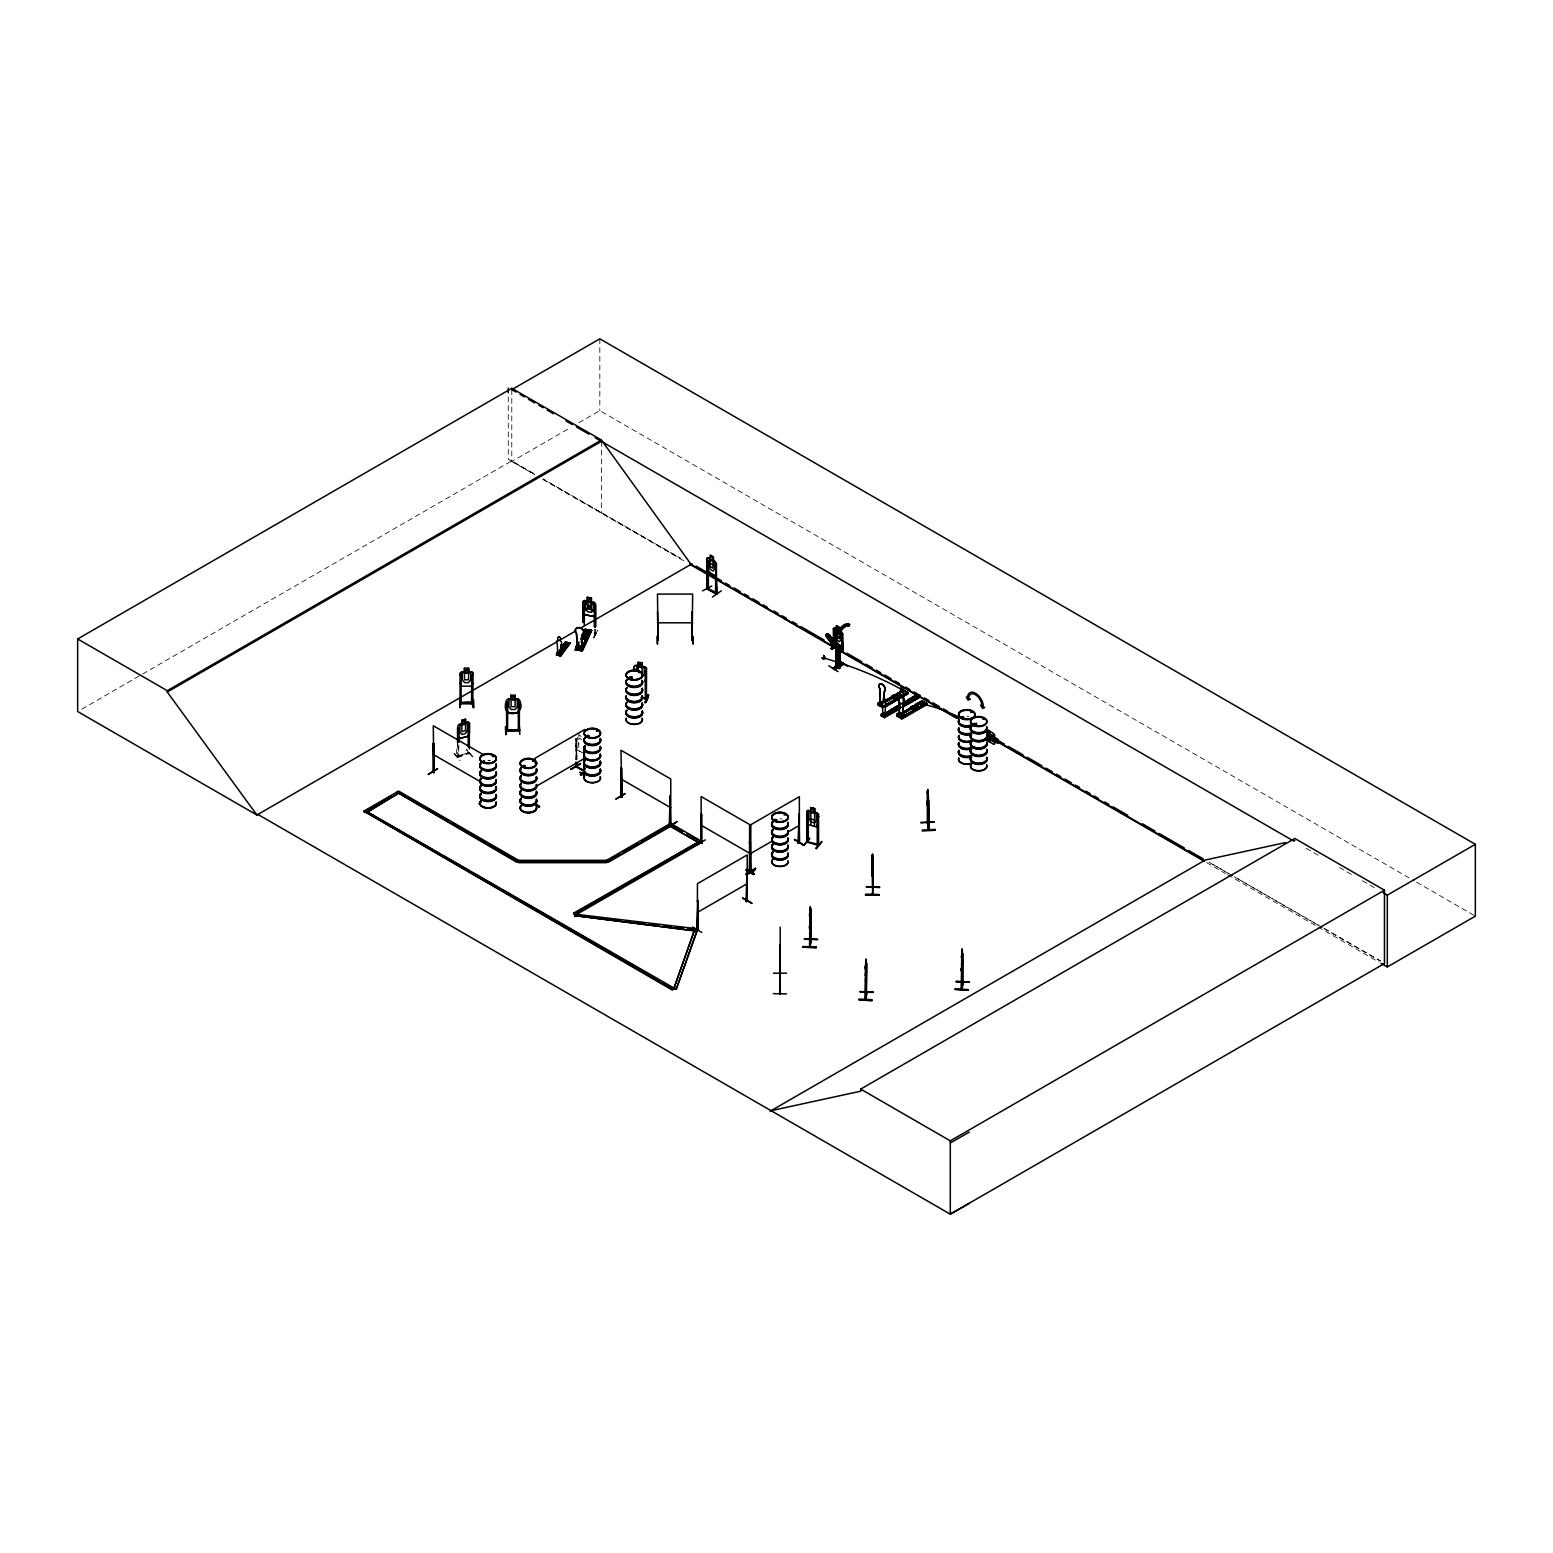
<?xml version="1.0" encoding="UTF-8"?>
<svg xmlns="http://www.w3.org/2000/svg" width="1553" height="1553" viewBox="0 0 1553 1553"><rect width="100%" height="100%" fill="white"/><g stroke="black" fill="none" stroke-linecap="round" stroke-linejoin="round"><path stroke-width="0.75" stroke-dasharray="5 3.75" d="M457.417 756.816L469.258 753.457M467.938 753.826L469.2 752.39L469.278 753.826M453.942 753.671L459.766 760.465M454.505 753.438L460.329 760.213M594.178 633.469L595.711 633.178M594.45 629.198L594.178 634.206L595.711 634.226M595.576 633.43L594.372 632.886L594.411 634.303M593.595 637.371L597.769 630.169L593.673 637.448M593.595 637.972L597.789 630.207M593.77 637.934L597.789 630.596M81.843 709.119L140.527 675.225M142.624 674.021L511.791 460.872L534.717 474.111M511.791 389.648L511.791 461.474L570.495 427.599M578.861 422.746L599.827 410.652L1414.453 880.978M583.909 753.613L576.881 749.536L575.755 745.615L576.804 749.614L580.395 751.691M457.921 756L467.938 752.778M468.074 752.7L468.21 754.098L468.424 752.991C459.416 756.078 454.058 764.348 457.727 742.645M595.44 629.664L595.459 634.517L595.576 629.411M467.938 753.089L457.533 755.729M466.541 749.983L472.927 756.816L467.065 749.905M469.084 752.428L469.084 753.477M457.786 757.029L457.533 742.412M594.508 632.925L594.605 633.973M472.364 756.874L466.463 749.555M594.411 633.255L595.284 633.41M594.314 634.245L595.44 634.459M534.407 474.286L508.277 459.261L508.277 395.161M542.774 479.101L680.602 558.362L543.065 478.926M1232.364 875.659L1209.399 862.439L1232.305 875.678M1322.166 927.296L1234.46 876.843L1321.933 927.432M1324.243 928.48L1380.636 960.919M1416.569 882.182L1475.35 916.134M1306.287 848.346L1320.826 856.732M1339.521 867.525L1352.003 874.727M1362.389 880.726L1374.851 887.928M1324.01 928.616L1380.287 961.113M511.791 461.474L534.717 474.713M543.065 479.528L685.475 561.74M1206.603 862.614L1225.511 873.543M1227.627 874.747L1315.876 925.704M1317.973 926.927L1378.909 962.103M579.424 735.346L581.268 736.394M581.773 739.636L578.92 737.986L578.92 744.586M578.92 747.42L577.386 737.112M601.419 441.382L601.419 513.208M599.827 338.826L599.827 410.652M578.92 733.288L578.92 736.821M576.959 760.038L576.959 738.49L576.648 760.213M576.124 740.393L576.124 759.553M575.794 759.728L575.852 738.451L575.755 745.615M458.795 744.741L458.737 756.816L458.601 744.489M779.936 818.839A8.211 4.737 0 0 1 782.071 819.013M966.781 716.244A8.211 4.737 0 0 1 968.897 716.399M488.088 760.64A8.347 4.814 0 0 1 490.243 760.795M488.088 760.232A8.231 4.756 0 0 1 490.224 760.407"/><path stroke-width="1.5" d="M773.394 973.226L786.575 973.168M872.34 871.252L872.126 869.292M809.987 910.679L810.336 906.506L810.375 910.155M872.631 866.069L872.805 870.262L872.883 865.992M865.778 895.072C906.971 894.974 837.649 894.955 878.979 894.974M865.798 894.179L878.979 894.489M961.268 968.237L961.54 971.013L962.588 960.88M872.592 864.458L872.359 871.272M961.851 951.756L961.462 957.56M803.134 947.214C843.764 947.602 775.219 945.428 816.334 947.408M816.276 947.912L803.153 947.136M858.964 999.045L872.107 999.686M872.048 1000.637L858.906 999.957L872.048 1000.54M955.056 989.377L968.198 990.096L955.037 989.436M955.056 988.912L968.198 989.552M831.981 645.466L832.447 644.941M831.884 645.271L832.971 647.213L842.386 651.93L835.553 639.952L834.427 639.797L841.26 651.949L842.483 651.988L832.971 647.213L834.097 647.155L830.68 641.214M840.911 634.342L839.532 633.876A10.522 6.037 -65.5 0 1 848.52 625.898L849.064 624.248A12.288 7.047 -65.5 0 0 839.241 632.11L838.581 633.566L836.077 632.595L835.863 638.264L836.97 638.768L840.911 634.342L839.804 633.838M836.97 638.768L837.203 633.119L838.581 633.566L836.077 632.595M841.318 651.891L843.046 651.542L842.833 633.818L839.668 630.906M883.676 702.849L884.22 691.629A4.407 2.543 60 0 0 884.22 686.542A4.407 2.543 60 0 0 879.833 683.999A4.407 2.543 60 0 0 879.833 689.086L880.376 703.587L882.085 702.364L880.163 703.431L881.677 701.859M883.871 702.732L884.414 691.512A4.407 2.543 60 0 0 884.414 686.426A4.407 2.543 60 0 0 880.027 683.902A4.407 2.543 60 0 0 880.027 688.969L880.318 703.024L882.007 702.752M884.977 715.545L885.521 706.479A2.931 1.689 60 0 0 885.094 702.461L884.958 699.199M903.147 702.538L902.507 716.03L899.381 714.225L898.741 700.015A4.407 2.543 60 0 1 898.741 694.929A4.407 2.543 60 0 1 903.147 697.472A4.407 2.543 60 0 1 903.147 702.538L903.341 702.441A4.407 2.543 60 0 0 903.341 697.355A4.407 2.543 60 0 0 898.935 694.812A4.407 2.543 60 0 0 898.935 699.898L899.575 714.108L904.215 716.845L903.846 714.768L901.284 716.244L901.284 717.738L897.343 715.467L897.343 713.972L899.905 712.478L899.925 714.302M903.069 700.714L903.283 696.229A2.931 1.689 60 0 0 902.856 692.211L902.72 692.289A2.931 1.689 60 0 1 903.147 696.307M902.701 715.914L903.341 702.441M810.375 916.755L809.812 923.161L809.618 921.57M928.616 808.686L928.345 811.462L927.238 801.329M561.06 644.709L560.439 653.91L561.06 644.709A2.931 2.213 36.2 0 0 560.439 640.904L560.458 637.895M581.54 648.047L582.414 634.342A4.407 3.455 25.8 0 0 582.491 629.101A4.407 3.455 25.8 0 0 576.493 628.13A4.407 3.455 25.8 0 0 576.493 633.216L577.386 647.213M581.618 647.892L582.491 634.187A4.407 3.455 25.8 0 0 582.414 629.256A4.407 3.455 25.8 0 0 576.435 628.286A4.407 3.455 25.8 0 0 576.435 633.372L577.308 647.368M809.54 916.27L809.54 914.135M865.176 968.975L865.448 966.859L865.312 999.88L865.933 964.141M962.608 982.156L961.307 989.688L962.025 953.988M927.879 793.738L927.374 791.389L927.335 822.682M928.48 797.174L928.539 830.273L929.024 828.506M865.37 967.694L866.089 959.23L865.584 975.886L865.37 974.294M866.496 886.86L879.658 887.462L866.516 886.608M873.291 858.615L872.65 887.947M872.242 861.449L872.767 894.722M872.689 894.12L872.475 854.208L872.359 856.615M872.631 854.208L871.99 863.973L872.475 859.12M871.951 867.312L872.728 859.838M872.242 868.049L872.475 865.72M872.068 876.125L872.786 870.224M899.071 713.604L900.895 713.002M883.968 713.875L882.55 714.283L884.006 713.934L882.88 714.341L882.589 704.79A2.931 1.689 60 0 1 883.016 701.257L883.541 697.938M882.628 714.108L883.929 714.186L882.512 713.642L882.512 715.739M883.793 713.681L882.861 714.749L883.851 714.05M902.72 692.289L902.72 688.95L900.954 687.824L900.74 691.609L905.418 694.307L900.74 691.24L903.302 689.746L908.369 693.434L885.016 706.926L908.291 693.453M899.265 714.535L900.604 712.788L900.022 717.02L898.818 712.924L900.255 713.739L898.702 714.011M928.267 804.629L928.053 806.201L927.471 799.814M558.847 652.318L558.303 653.464L559.313 652.609M558.789 653.386L559.099 652.978M804.396 939.235L817.616 939.468L804.454 938.769M809.54 914.212L810.608 908.33L810.317 910.233M809.695 914.212L810.181 911.397L810.084 947.155L811.19 939.662M809.812 920.327L810.025 918.367M811.19 910.932L811.074 940.439M810.452 922.56L809.54 928.403L810.724 918.289M811.074 939.681L810.064 946.029M860.168 991.959L873.368 992.231L860.226 991.493M865.642 963.093L866.089 959.23L865.778 999.899L865.895 998.307M865.312 966.937L866.225 961.21M866.962 963.656L866.38 993.144L866.516 991.241L867.04 992.348M865.584 973.052L865.933 970.741M865.215 999.821L866.438 992.386M865.856 999.744L867.001 992.483M956.26 981.807L969.46 982.078L956.26 981.224M961.734 951.775L962.181 949.097L961.851 966.141M962.375 982.933L962.316 950.921L961.54 956.726M962.452 950.921L962.181 952.63M961.676 962.918L961.87 960.958M963.054 953.523L963.015 982.855M961.404 970.994L962.452 965.151M961.986 988.989L962.025 988.562M962.918 982.272L962.103 989.009M963.093 982.272L962.025 989.61M579.036 647.446L579.696 645.64L578.337 646.727M579.832 645.97L576.512 649.989M483.041 761.416L484.284 761.882M492.204 756.233L493.446 756.525M525.089 766.483C523.943 763.688 521.866 768.502 525.205 766.328M523.283 765.804L525.283 766.464M533.824 761.028L532.873 760.621L533.883 761.164M533.727 761.106L532.601 760.834L533.766 760.659M588.393 735.326C590.936 738.219 584.18 735.695 587.733 735.714M587.539 736.18L588.839 735.617M596.527 731.036L597.769 731.036M628.654 678.215L629.683 677.224M631.12 678.215L628.79 677.652M638.749 672.255L638.477 672.507M774.675 820.663L774.811 819.518L775.976 820.547M775.141 819.324L776.849 820.139L775.374 820.586M784.09 814.917L785.255 814.976M891.791 710.032L893.674 710.032M896.644 697.316L894.509 696.365M911.436 699.782C908.214 700.442 911.165 701.335 910.97 699.432M915.571 708.246C913.513 704.014 911.786 711.08 915.571 707.935M963.054 716.884L961.521 718.049M963.656 717.719L962.627 717.622M970.936 712.322L972.314 712.109L971.11 712.516M972.256 712.012L971.926 712.109M975.498 724.474C972.081 727.037 974.042 721.291 975.439 724.785M975.109 724.552L973.576 724.319L974.333 723.679M982.816 719.097L984.253 719.214L983.379 718.515M582.977 637.526C589.131 639.273 580.045 635.721 585.462 638.147M657.327 636.497L657.424 643.621M833.747 647.562L833.107 645.31M927.257 791.991L928.345 797.271L928.209 792.03M539.007 807.327L539.512 806.453L535.746 804.318L539.493 806.473M539.454 806.939L535.63 804.9M692.424 927.044L701.82 932.402M753.554 874.417L746.003 870.224L753.516 874.533L754.04 873.621L746.508 869.35L754.02 873.64M753.962 874.106L746.158 869.738M828.758 665.771L838.076 671.634M872.689 887.404L872.805 856.033L872.631 857.741M882.007 702.597L880.959 702.81M469.53 732.375L468.191 736.258L459.009 738.762L457.863 735.656M842.697 643.311L841.668 646.397L836.252 643.253M574.94 915.649L697.083 931.159L574.94 915.649L575.464 914.193L701.684 841.318L670.585 823.362L606.563 860.323L518.586 860.323L398.616 791.059L363.887 811.112L672.371 990.115L674.196 988.174L365.712 810.957M574.94 916.542L575.464 914.193L573.639 913.145L575.464 915.086L580.24 915.668M673.691 989.009L694.56 929.956L673.691 989.009L676.215 989.3L697.608 929.703M676.215 989.3L697.763 928.15M716.302 572.727L715.215 575.775L708.032 571.64C703.043 560.148 714.613 584.103 716.399 572.805M583.21 610.795L584.569 614.677L594.197 616.541L595.517 613.183M633.896 668.372L634.944 668.799M646.63 698.792L645.097 698.869L646.417 699.102L646.533 668.159L645.039 666.722L635.216 665.422L633.838 666.586L633.973 671.362M638.05 665.888L635.177 665.499M646.494 668.236L642.165 666.451M646.378 670.294L645.233 670.158L645.33 698.966M646.494 677.729L645.039 681.068L646.378 677.613M645.097 698.112L645.252 698.908M645.097 702.635C649.872 685.009 648.766 701.568 645.097 702.034M645.213 702.558L648.222 695.162M645.796 702.674L648.766 695.278M810.588 939.72L810.588 908.796L810.608 940.4M865.933 998.695L866.516 992.289M579.754 646.009L578.609 646.475M838.426 633.372A10.522 6.037 -65.5 0 1 847.394 625.393L849.996 624.461M461.532 686.115L460.076 682.641L461.416 686.232L471.588 686.115L473.063 682.602M518.003 698.772C530.777 714.535 498.552 721.796 506.608 700.015L510.937 698.714L508.918 700.112L508.918 706.712L511.092 709.527L515.13 709.488L517.285 706.634L517.285 700.034L515.13 698.869L515.266 695.142L510.937 695.181L510.937 698.792L510.937 695.259M519.595 709.372L518.12 712.982L508.045 712.885L506.608 709.585M817.033 827.05L818.392 814.51L817.15 812.86L808.084 810.297L806.861 811.21L806.822 842.056L818.586 845.473L818.528 814.49M818.392 823.925L817.13 827.186L808.045 824.546L806.919 820.605M779.703 973.692L780.363 972.372M779.645 992.658L779.761 993.745L779.761 944.651M780.344 993.396L780.344 992.348M571.116 769.317L580.531 763.474L570.689 769.162M580.453 763.921L571.077 769.317M837.455 633.061L838.115 631.605A12.288 7.047 -65.5 0 1 847.938 623.743L848.812 623.918M832.893 668.547L842.308 662.704L832.466 668.392M842.231 663.15L832.971 668.081M428.298 774.559L437.597 768.696M616.017 799.057L624.869 793.486M625.296 793.641L615.978 799.057M696.113 845.298L705.392 839.882M658.045 640.244L657.482 611.533M578.842 643.932C574.164 659.734 575.814 641.098 577.095 647.077L582.453 647.931L582.957 646.514L582.957 648.377L576.609 647.368L576.609 645.485M578.57 643.66L575.154 649.775L578.978 641.797M581.89 635.856L585.229 629.528L591.577 630.537L581.967 650.591M575.289 649.795L578.492 643.427M591.577 630.712L585.229 629.14L581.734 637.972M581.191 640.03L586.471 629.722L581.599 639.855M579.56 645.582L578.958 646.689L579.483 645.64M581.171 642.165L586.005 632.207M579.774 646.533L577.832 646.223M591.577 630.169L581.637 650.804L580.24 650.552L590.354 630.324L581.482 649.95L576.124 649.076L575.619 647.504M581.637 648.416L590.354 630.518M575.154 649.775L582.472 650.901L591.577 630.537L580.744 650.396M433.733 771.569L432.86 771.026L433.908 771.938M434.219 772.482L433.287 743.227L432.957 772.249L434.219 772.482L433.171 771.899M708.129 557.527L716.399 563.312L716.418 594.178L707.003 588.878L707.217 558.012L710.265 558.517M715.467 592.625L716.768 592.897L708.071 588.665M620.559 796.631L621.976 796.961L621.006 767.726L620.676 796.767C623.646 798.339 618.929 794.165 621.627 796.145M670.78 824.099L668.761 825.303L699.859 843.26L668.761 825.303M619.006 854.034L606.563 861.216L608.368 862.264L670.585 826.351L669.925 795.971L669.479 824.876L670.76 825.187L669.945 824.643M701.121 841.59L701.723 842.386L575.464 915.086M700.675 842.833L701.723 843.434L701.102 813.966L700.772 843.007L702.034 843.24L701.238 841.687M749.322 871.311C748.274 868.476 752.681 871.291 749.594 870.029M459.669 699.549L459.979 707.12M505.54 726.94L505.773 734.588L506.278 726.959M505.773 734.569L505.599 726.901M506.414 734.025L506.181 726.416M577.075 766.231L575.697 765.823L576.745 766.405M584.142 770.734L576.105 766.658L584.316 770.715M841.629 651.367L841.998 633.333L842.697 651.755C819.421 637.448 845.123 654.046 840.736 649.678M809.831 838.368L803.988 845.376L794.592 839.435L803.988 845.376M558.692 652.318L558.439 653.464L559.216 652.765M810.647 939.72L809.54 947.155L810.006 908.913M961.928 989.669L962.045 949.077M583.579 774.986L584.84 774.636M584.355 774.695L580.084 772.249L584.84 775.685L583.909 776.228L584.51 746.76L583.676 775.879M745.925 900.41C749.458 899.226 744.566 903.05 746.566 900.585M798.106 842.172L799.31 841.881M799.368 842.852L798.203 843.046M583.307 603.146L584.433 603.36L584.297 625.16M594.314 627.063L594.45 605.262M595.44 605.728L594.314 605.515M583.287 601.457L587.403 601.069L587.306 597.323L591.421 598.119L591.363 601.729L593.324 603.321L593.324 609.921L591.285 612.348L587.442 611.61L585.384 608.388L585.384 601.788L587.442 600.992L587.442 597.459M584.569 614.677L594.197 616.541M837.203 648.416L836.271 647.873L836.465 666.839L836.659 647.873M837.3 648.242L837.3 666.412L835.63 666.412L836.465 647.892M838.445 668.12C841.998 667.363 836.989 668.469 839.183 668.586L838.989 649.62L840.289 650.202M658.045 640.554L657.482 594.081L692.657 594.081L692.133 640.185M483.332 761.164L484.361 760.815M484.827 761.902L483.041 761.785M493.446 755.923L493.291 756.583M524.506 765.474L523.827 765.648M628.868 678.253L630.285 678.059M629.897 678.758L630.751 677.535M596.798 730.764L597.148 730.221M638.788 672.216L639.428 672.663M894.198 696.501C898.818 694.269 894.276 700.733 893.965 696.385M892.975 710.925L892.723 709.605L892.043 710.769M912.892 707.294L913.766 708.847M973.11 724.222L974.119 723.795A8.347 4.814 0 0 1 972.683 724.843M559.138 652.532L559.177 654.958L557.935 654.648L557.391 652.144L557.391 653.386L561.448 654.376L561.448 653.134L557.702 653.211L557.255 643.777A2.931 2.213 36.2 0 1 557.741 640.244L557.799 640.147M557.022 655.133L557.391 652.144M556.77 654.492L557.702 652.221M561.429 647.873L562.361 646.339L566.418 647.562L562.361 646.339M563.215 645.194C574.435 646.669 559.488 647.193 564.147 643.893L568.204 645.136L564.147 643.893M564.787 643.039C575.988 644.534 561.06 645.039 565.719 641.758L570.087 643.35L566.263 642.457M557.469 653.095L565.719 641.758M559.313 651.406L566.515 642.204L560.187 651.619M558.498 653.347L558.75 652.648M559.585 651.484L566.806 642.573M560.109 651.6L565.991 642.379M560.187 655.327L569.31 643.156M559.682 655.599L569.776 642.981L560.284 655.91M559.391 655.677L569.776 642.748M560.808 656.026L570.106 643.35M461.882 720.378L465.512 719.35L465.454 722.805L467.453 723.504L467.453 730.104L465.512 733.482L461.882 734.511L459.94 732.239L459.94 725.639L461.882 723.912L459.047 724.494L457.805 726.105L457.727 742.645M642.127 677.147L644.243 674.584L644.243 667.984L642.127 666.528L642.301 662.82L638.089 662.257L636.089 671.304M833.612 638.924C807.055 621.627 858.731 670.081 831.69 637.701L827.244 633.585L830.176 640.515L835.689 644.903L831.69 637.701M825.885 635.216L828.506 636.089M831.806 644.534L839.183 648.475M835.553 639.952L834.427 639.797M841.105 650.532L842.483 651.988M810.86 825.361L810.782 807.463L814.665 808.589L814.665 812.122M814.471 826.41L814.665 808.589M808.045 824.546L807.055 820.625M807.152 813.073L808.22 813.384L807.152 813.073L806.958 842.037M817.402 816.393L818.664 816.47L817.402 816.393L817.557 844.832M807.036 840.736L808.336 841.105L807.308 840.755M818.586 844.424L807.211 841.745M821.77 841.435L815.752 848.19M816.315 848.87L821.848 841.94M461.26 704.091C455.068 702.344 475.024 700.325 472.791 703.994L471.588 702.616M459.863 703.781L473.063 703.917M472.772 703.567L471.588 703.664L471.724 674.934L472.927 675.186L471.724 674.934M506.394 730.628L519.537 730.473M518.256 701.781L519.44 701.781L518.256 701.781L518.391 730.861L518.12 729.464L519.576 729.464L519.323 730.842L519.459 699.918M834.31 646.98L832.544 649.27L831.069 648.436L833.068 645.932L834.621 646.98C832.175 639.079 852.849 658.258 834.407 645.194L834.116 646.98M835.63 648.242L837.378 648.397M468.754 671.905L468.734 668.275L464.405 668.314L464.425 671.944L460.096 673.245L459.999 704.033L461.163 704.053M460.232 673.284L461.474 671.964M584.51 746.76L583.734 775.898M698.229 929.471L697.957 900.468L697.336 929.917L698.054 929.14M799.038 841.61L798.436 843.395L799.038 813.927L798.242 843.065M799.038 813.927L799.465 842.794M698.384 928.578L696.986 928.655L698.287 928.442M746.042 901.322L747.207 901.128L747.207 854.946L697.433 883.676L697.433 929.859M909.786 699.529L911.184 699.724M774.947 819.654L776.17 820.605M973.712 723.931L975.032 724.203M583.171 637.409L585.714 637.429M806.997 811.287L808.22 810.355M833.476 628.868L834.466 627.994L833.379 628.771L834.543 629.081L834.602 640.147M473.063 702.868L459.902 703.043M507.85 730.628L506.414 729.541L507.85 730.143M518.256 729.464L519.44 729.464M519.401 729.755L506.666 729.891M519.401 730.803L506.53 730.978L506.666 729.502M581.482 650.746L581.987 648.533L581.482 649.95M556.226 654.939L560.827 656.026M645.194 697.549L646.63 697.743L645.097 697.821M904.176 690.833L903.302 690.134L883.502 701.568M906.836 692.599L907.748 693.123M881.133 702.5L881.327 705.955L880.978 701.568L878.416 703.043L878.416 704.538L882.356 706.809C882.415 703.004 883.405 709.139 881.463 707.12L900.915 695.899M903.302 690.134L907.127 692.522M897.925 705.936C893.46 705.508 904.04 711.06 896.411 706.46M899.866 705.974L899.032 703.955L900.74 702.965M897.945 705.936L881.289 715.622M914.154 696.21L917.279 698.248L914.154 696.462L915.862 695.22L916.716 696.249L903.535 703.781M898.488 706.227L881.638 715.972M884.142 717.389L885.851 714.865L886.103 716.263M918.638 697.336L915.862 695.22M897.013 715.875L922.23 701.044L927.277 704.363L926.306 703.839M919.667 702.15C933.062 709.585 913.164 701.121 922.268 701.296L896.702 715.952M897.615 716.477L923.181 701.82L897.906 716.399M922.793 701.84L898.216 716.807L896.955 715.642M925.996 703.393L900.391 718.049L926.908 703.723L922.23 700.675M925.666 703.47L926.908 703.723M901.284 718.534L901.652 716.457L904.215 714.962M901.4 718.631L926.966 703.975M836.446 625.684L839.649 627.354L839.455 631.023L841.008 633.061L841.047 639.681L839.513 641.661L836.621 640.03L835.068 636.342L836.543 625.626L836.562 629.179M841.668 632.013L834.407 628.188M842.658 633.935L841.668 633.508L841.978 650.979M989.882 731.249L989.552 732.414L989.882 731.249L986.019 729.075M989.882 740.839L989.552 741.985L989.882 740.839L986.019 738.646M780.285 993.726L780.208 927.199M707.45 559.954L708.284 560.439M715.525 593.731L715.797 564.729L716.768 593.945L715.797 564.729M716.632 565.195L715.467 564.904M432.996 771.181L433.811 772.617L434.122 743.693M711.818 586.025L702.558 590.839M708.071 588.373L707.003 587.83L708.401 589.228L708.284 567.621M721.271 590.858L712.458 597.031M478.848 803.775L481.333 801.794M583.676 775.976L584.316 774.442M621.627 797.194L621.86 768.211M669.595 825.012L669.925 795.971M669.498 824.099L670.547 825.439L608.368 861.371L606.563 860.323L606.563 862.691L518.586 862.691L518.586 860.323L516.78 861.371L396.811 792.108L516.78 862.264L518.586 861.216L452.408 823.012M666.062 828.06C663.306 831.127 691.939 811.734 666.586 828.331M701.471 843.337L701.937 814.451M799.368 842.968L799.368 796.67L749.594 825.4L749.497 871.641L750.118 842.172L750.643 871.679L750.856 825.245L701.102 796.514L701.296 842.697M698.287 900.643L697.122 900.954M746.275 901.672L746.877 872.223L746.508 901.594M746.216 873.776L755.496 868.36M755.437 868.263C756.816 872.689 733.171 879.561 755.554 868.865M742.955 898.003L751.827 903.069M697.957 900.468L697.025 929.742L697.122 928.519M928.985 829.108L928.966 829.554M258.031 814.49L257.022 815.092L77.65 711.526L77.65 638.962L511.791 388.308L601.419 440.043L691.046 564.36L959.133 719.136M511.791 388.308L511.791 389.648L599.827 338.826L1475.35 844.308L1475.35 916.134L1387.314 966.956L1381.025 963.306M77.65 638.962L167.278 690.697L601.419 440.043M969.305 1203.342L950.3 1214.174L257.914 814.432L256.886 815.014L167.278 692.036L601.419 441.382M256.886 815.014L575.949 630.809M580.143 628.383L692.056 563.778M707.1 558.071L707.178 588.956M713.332 556.75L714.652 569.077L713.138 571.019L710.265 569.369L708.75 565.661L710.265 554.984L713.332 556.75L713.235 560.342L715.215 561.487M363.887 812.005L390.599 796.592M396.811 793.001L398.616 791.952L448.273 820.625M584.84 729.483L535.086 758.213L535.086 763.008M537.163 785.76L584.84 758.213M576.745 766.716L584.802 771.123M580.531 774.248L584.277 772.113L580.55 774.268L581.055 775.141L584.782 772.967M580.531 774.85L584.394 772.695M834.543 629.081L833.379 628.79L833.437 639.855M842.697 651.755L842.27 648.475M838.678 660.607L847.492 665.693M834.077 668.722L843.415 663.383M882.725 707.391L878.066 704.713L878.066 702.83L880.978 701.568M898.76 694.657L884.977 702.538L885.094 699.879M902.856 689.629L901.419 687.785M623.141 851.646L637.662 843.26M641.816 840.872L666.683 826.507M891.616 696.501C905.399 702.694 884.88 697.161 894.179 695.006L898.857 697.705L885.948 705.217M899.575 695.88L896.469 694.075L899.032 692.599M880.629 701.354L881.327 702.81L879.91 701.995L879.677 705.256L881.327 705.955M883.909 701.587L899.478 692.619M884.123 701.937L897.848 694.133M884.414 702.092L904.215 690.658M903.186 694.521L907.088 692.289M903.458 695.123L907.981 692.444M884.298 706.499L899.866 697.549M902.157 696.171L907.981 692.813M884.414 706.576L908.039 693.046A225.631 127.152 14 0 0 822.779 657.754C819.149 656.958 826.972 661.947 822.779 657.754M882.104 716.224L881.269 714.205L882.978 713.215M883.23 713.351L881.269 714.205M890.315 709.973C898.643 713.701 886.705 710.595 892.024 708.983L895.149 711.022L892.024 708.983M893.557 708.11C901.885 711.837 889.947 708.731 895.266 707.12L898.372 709.158L895.266 707.12M908.078 699.724C916.406 703.451 904.467 700.345 909.786 698.734L912.892 700.772L909.786 698.734M911.3 697.86C919.628 701.587 907.69 698.481 913.028 696.87L916.134 698.908L913.028 696.87M898.779 705.353L915.862 695.472L919.24 697.685L902.332 707.411M902.934 703.431L915.862 695.472M898.76 706.227L881.425 715.855M903.128 703.528L916.484 695.822M883.463 716.282L883.463 714.186M886.103 715.001L884.142 715.855M900.643 707.159L883.541 717.04L899.401 708.75M903.167 705.703L918.386 696.909M900.662 707.314L883.618 717.098L900.876 707.586M903.244 705.761L918.561 697.297M918.988 697.025L902.138 706.984L919.027 697.413M884.55 717.641L899.614 709.022M927.219 704.363L901.944 718.961L896.974 715.622L896.974 713.759L899.905 712.478M910.543 707.411C924.326 713.623 903.807 708.09 913.106 705.936L917.765 709.003L913.106 705.936M915.396 704.616C929.16 710.828 908.641 705.295 917.959 703.14A354.705 209.053 82.5 0 1 957.91 716.69M897.304 716.282L923.142 701.568M900.371 718.01L925.996 703.198M926.889 703.373L901.691 718.554M573.639 913.145L698.054 842.211M573.639 914.038L613.047 891.306M617.182 888.898L695.977 843.415M749.594 854.131L772.404 840.949M789.002 831.379L799.368 825.4M987.32 729.988L993.59 733.482M994.58 735.423L993.493 733.54M994.58 737.694L997.744 739.403L997.744 742.955L994.677 741.189M697.433 912.407L747.207 883.676M997.744 739.403L997.628 743.013M993.435 744.003L994.58 743.654L994.58 735.346M363.887 811.112L672.371 989.203L674.196 988.174M770.055 1111.288L1205.225 860.032L1285.399 842.6M771.064 1110.686L860.692 1091.196L860.692 1089.119L1294.833 838.465L1384.461 890.199L1384.461 963.52L950.3 1214.174L950.3 1140.853L1384.461 890.199M1294.833 840.542L1293.824 841.144L595.168 437.771M1383.16 892.723L1387.314 895.13L1475.35 844.308M950.3 1142.95L969.305 1132.118M564.69 647.62L563.021 647.485M994.677 743.596L993.474 744.139L987.32 740.47M746.682 900.954L746.877 872.223M524.895 766.638L523.206 766.638M913.125 707.43L915.416 707.605L914.154 708.576M961.521 717.001L963.695 717.525L961.734 717.777M899.886 714.05L898.605 713.041L898.605 716.185M810.025 947.097L809.812 913.727M927.918 823.498L927.665 789.545L927.801 822.741L929.063 830.214L928.869 800.746M697.511 928.83L575.464 914.193M563.331 647.019L564.71 647.135M900.391 713.856L900.313 713.041M840.619 649.698L841.26 651.949M810.86 811.229L808.919 811.85L808.919 818.431L810.86 821.828L814.471 822.876L816.393 820.625L816.393 814.024L814.471 812.277M465.648 722.727L469.53 722.883L469.394 732.375M459.106 724.572L468.152 722.009M457.533 742.412L457.533 728.046L458.601 727.736L458.795 742.334M468.074 725.057L469.336 724.999L468.074 725.057L468.268 746.838M458.795 727.969L457.533 728.046M468.035 736.103L459.106 738.626L457.941 735.54M872.242 892.975L872.107 894.703M961.54 988.892L961.676 956.318M808.22 813.384L808.336 842.114M629.45 677.457L630.576 677.807M587.733 735.346L587.267 736.374M895.965 697.53L893.81 697.025M962.181 716.904L963.015 718.01M839.377 668.547L839.377 649.62L838.271 650.066L840.192 650.144L840.018 668.178M586.063 630.13L585.229 629.14M716.632 593.925L707.43 588.626L715.37 592.838M576.027 765.629L576.124 766.736M472.791 703.994L473.063 673.012L471.549 671.789L472.927 673.148M558.401 636.788L560.051 637.371M580.162 772.715L583.967 774.85M794.69 839.882L804.066 845.24M742.528 898.158L751.924 903.516M986.757 737.791L990.096 737.461L993.59 741.693L990.795 737.17C995.395 738.529 993.765 733.385 990.076 735.986L986.757 731.812M838.29 660.763L847.569 666.14M986.563 736.53L989.416 736.336L986.563 732.802M928.073 795.563L928.519 830.176L927.335 822.76M927.374 805.619L927.393 801.329M920.968 822.838L934.11 822.119M935.352 829.399L922.21 830.059M464.561 668.528L468.598 668.489L468.598 672.022L470.773 673.167L470.773 679.768L468.598 682.621L464.561 682.66L462.386 679.845L462.386 673.264L464.561 672.061L464.405 668.314M468.598 671.925L471.549 671.867L461.532 672.08M461.183 675.031L459.999 675.05L461.183 675.031L461.066 704.111M519.595 699.957L515.266 698.753M507.986 698.831L518.061 698.734M506.53 701.898L507.715 702.15L506.53 701.898L506.666 730.939M473.354 707.508L472.947 699.374L473.18 707.586M519.459 726.222L519.809 734.355M692.075 611.533L692.133 640.574M692.813 636.516L693.123 644.204L692.735 635.992M773.394 993.629L786.594 993.939M657.482 622.811L692.657 622.811M518.586 861.799L606.563 861.799M879.697 887.035L866.477 887.074M871.99 873.465L872.437 855.412M804.415 939.021L817.616 939.507M866.496 971.013L865.448 981.147M956.26 981.612L969.421 982.331M860.168 991.746L873.33 992.464M461.047 702.635L461.338 704.033M879.25 705.877L878.086 704.946M587.442 916.522L592.217 917.085M599.4 917.959L606.602 918.813M611.377 919.395L618.56 920.25M625.762 921.104L630.537 921.686M637.72 922.54L644.922 923.394M649.698 923.977L656.88 924.831M664.082 925.685L671.265 926.559M676.04 927.122L683.223 927.976M688.018 928.558L695.2 929.412M673.691 988.116L676.215 988.407M558.731 636.73L559.759 637.118M638.186 662.471L642.165 662.917M641.195 697.336L646.242 698.015L646.223 699.102M641.195 698.073L646.359 698.714M808.026 842.425L808.006 813.636M818.47 845.492L818.315 844.386M580.783 638.341L587.131 639.739L580.783 638.71M587.267 597.4L591.421 598.119L591.227 601.826L595.343 603.806M838.989 650.591L838.348 668.178M974.546 723.62L975.614 724.416M561.429 647.62L565.486 648.61M557.857 652.668L558.653 652.92M810.724 807.541L814.587 808.667M810.86 812.413L814.471 813.461M810.86 818.994L814.471 820.062M809.288 838.309L803.93 845.278M473.607 699.879L473.898 707.586M716.282 594.178L715.991 592.411M750.39 871.582L750.429 842.367L749.264 842.658M883.657 698.035L884.822 699.277M670.255 824.332L683.029 831.437M848.21 625.568L849.336 626.073M817.422 845.162L817.616 816.16M825.167 657.404L823.595 655.288L823.925 656.337M827.303 633.838L830.195 635.449M834.349 628.053L836.679 629.353M836.582 630.596L839.455 632.207L839.494 638.807L836.601 637.196M836.349 643.194L841.687 646.164M986.019 730.046L989.882 732.22M986.019 739.616L989.882 741.81M437.131 768.987L428.376 774.093M433.811 772.617L433.287 725.756L483.041 754.486M511.791 389.648L515.965 392.055M520.139 394.462L524.312 396.869M528.466 399.276L534.717 402.887M538.891 405.294L543.065 407.701M547.238 410.108L553.489 413.719M565.991 420.941L572.242 424.551M576.415 426.959L588.917 434.161M707.081 561.429L716.302 566.709M987.727 732.104L997.531 739.539M696.249 566.185L710.905 574.649M715.098 577.075L721.388 580.706M725.562 583.113L729.755 585.539M733.948 587.946L740.237 591.577M744.431 594.003L748.604 596.43M752.797 598.837L759.087 602.467M763.28 604.894L767.454 607.301M773.743 610.931L777.937 613.357M782.13 615.764L786.303 618.191M792.593 621.821L796.786 624.228M800.979 626.655L824.022 639.952M847.045 653.25L861.721 661.714M865.895 664.14L872.184 667.771M876.377 670.178L880.57 672.604M884.764 675.031L891.034 678.642M895.227 681.068L899.42 683.495M905.69 687.105L909.883 689.532M914.076 691.959L920.366 695.589M924.559 697.996L928.733 700.422M932.926 702.83L939.216 706.46M943.409 708.886L947.582 711.293M953.872 714.924L958.065 717.35M997.861 740.315L1004.15 743.945M1008.324 746.372L1023 754.836M1027.174 757.243L1041.849 765.726M1046.023 768.133L1052.313 771.763M1056.506 774.19L1060.699 776.597M1064.892 779.024L1071.162 782.654M1075.355 785.061L1079.549 787.487M1085.819 791.118L1090.012 793.525M1094.205 795.951L1098.398 798.358M1104.688 801.989L1108.861 804.415M1113.055 806.822L1127.711 815.306M1142.387 823.769L1154.947 831.01M1159.14 833.437L1184.279 847.938M1188.453 850.365L1203.129 858.828M994.735 739.694L1204.196 860.634M689.668 564.166L832.563 646.669M843.065 652.726L956.551 718.243M998.579 742.509L1204.507 861.41M997.744 742.955L987.727 738.937M896.469 693.706L899.575 695.492M898.857 698.073L894.179 695.006M903.846 704.751L903.846 706.013M879.677 702.131L881.114 702.946M885.094 715.467L882.356 713.72L882.356 715.817M881.522 715.331L884.142 716.845M884.628 717.661L881.017 715.603L898.372 706.149M621.006 779.004L670.76 807.735M701.102 825.245L750.856 853.975M575.852 765.959L584.937 772.19M687.164 833.845L699.607 841.027M433.287 754.486L480.964 782.033M860.692 1089.119L950.3 1140.853M367.809 812.18L439.15 853.374M443.362 855.8L468.54 870.321M472.733 872.747L497.911 887.287M502.104 889.714L516.8 898.197M520.993 900.624L659.501 980.584M663.694 983.01L674.196 989.067M866.283 993.085L866.341 961.54M468.035 722.067L469.394 722.96L469.336 748.934M670.76 825.07L670.76 779.004L621.006 750.274L621.802 796.864M575.717 766.968L575.794 762.135M842.871 648.882L841.804 648.746M899.536 712.283L899.284 714.069M817.033 813.034L818.334 814.587M834.718 639.467L842.192 652.318M826.429 634.731L833.903 647.582M826.138 635.061L833.631 647.582M835.106 640.36L838.698 646.727M830.001 635.449L828.137 634.42M827.167 633.702L828.661 636.225M832.544 649.27L831.069 648.436M583.346 610.814L584.704 614.483M927.665 789.545L927.879 792.263M927.665 801.057L928.053 803.386M934.071 821.848L920.987 822.411M838.795 646.63L839.086 648.591M961.462 964.161L961.676 965.752M935.411 830.253L922.268 830.991M961.423 968.237L961.54 971.013M809.676 928.422L809.559 925.646L809.54 928.403M459.727 699.51L459.979 707.722M657.385 635.992L657.424 644.204M834.233 629.256L834.272 640.341M833.709 628.596L833.767 639.661M1387.314 895.13L1387.314 966.956M903.846 714.768L903.846 716.263M885.851 714.865L885.851 715.875M750.118 842.172L750.157 870.981M716.185 563.351L716.185 572.785M707.974 560.633L708.071 589.422M642.127 674.313L642.127 667.712L638.186 667.188L638.186 671.595M595.576 605.476L595.576 627.024M595.44 627.276L595.517 603.709L594.217 602.195L584.607 600.429L583.151 601.38L583.151 622.559M583.346 601.38L583.307 622.307M579.851 646.359C582.006 651.134 575.678 650.105 577.91 646.048M576.959 762.426L576.609 767.473L576.648 762.62M557.799 637.545L557.741 640.244M508.277 388.036L508.277 392.793M507.715 701.898L507.579 730.978M465.512 722.883L465.57 719.117L461.687 720.223L461.882 723.912M458.601 727.736L458.601 742.101M167.278 690.697L167.278 692.036M642.321 689.027A8.347 4.814 0 0 1 633.158 695.045A8.347 4.814 0 0 1 627.024 687.863M642.146 695.705A8.173 4.717 0 0 1 634.245 701.645A8.25 4.756 0 0 1 626.286 695.88M626.344 695.705A8.173 4.717 0 0 0 634.245 701.645A8.25 4.756 0 0 0 642.224 695.88M642.321 681.107A8.347 4.814 0 0 1 633.158 687.125A8.347 4.814 0 0 1 627.024 679.942M628.344 678.933A8.347 4.814 0 0 1 632.09 677.69M642.204 681.573A8.231 4.756 0 0 1 634.245 687.552A8.231 4.756 0 0 1 626.305 681.573M628.441 679.457A8.231 4.756 0 0 1 632.129 678.215M642.321 688.62A8.347 4.814 0 0 1 633.158 694.637A8.347 4.814 0 0 1 627.024 687.455M642.321 680.699A8.347 4.814 0 0 1 633.158 686.717A8.347 4.814 0 0 1 627.024 679.535M628.344 678.525A8.347 4.814 0 0 1 632.09 677.283M642.204 680.253A8.231 4.756 0 0 1 634.245 686.232A8.231 4.756 0 0 1 626.305 680.253M628.441 678.117A8.231 4.756 0 0 1 632.129 676.894M642.204 689.513A8.231 4.756 0 0 1 634.245 695.492A8.231 4.756 0 0 1 626.305 689.513M642.204 688.173A8.231 4.756 0 0 1 634.245 694.152A8.231 4.756 0 0 1 626.305 688.173M642.321 711.623A8.347 4.814 0 0 1 633.158 717.641A8.347 4.814 0 0 1 627.024 710.459M642.165 696.87A8.192 4.737 0 0 1 634.245 702.83A8.192 4.737 0 0 1 626.344 696.87M642.146 718.301A8.173 4.717 0 0 1 634.245 724.242A8.173 4.717 0 0 1 626.344 718.301M642.224 696.462A8.25 4.756 0 0 1 634.245 702.461A8.25 4.756 0 0 1 626.286 696.462M642.321 703.703A8.347 4.814 0 0 1 633.158 709.721A8.347 4.814 0 0 1 627.024 702.538M642.321 711.216A8.347 4.814 0 0 1 633.158 717.234A8.347 4.814 0 0 1 627.024 710.051M642.321 703.295A8.347 4.814 0 0 1 633.158 709.313A8.347 4.814 0 0 1 627.024 702.131M642.185 704.169A8.211 4.737 0 0 1 634.245 710.148A8.211 4.737 0 0 1 626.325 704.169M642.185 702.849A8.211 4.737 0 0 1 634.245 708.809A8.211 4.737 0 0 1 626.325 702.849M642.204 712.109A8.231 4.756 0 0 1 634.245 718.088A8.231 4.756 0 0 1 626.305 712.109M642.204 710.769A8.231 4.756 0 0 1 634.245 716.748A8.231 4.756 0 0 1 626.305 710.769M642.224 718.476A8.25 4.756 0 0 1 634.245 724.474A8.25 4.756 0 0 1 626.286 718.476M787.992 831.127A8.347 4.814 0 0 1 778.849 837.164A8.347 4.814 0 0 1 772.715 829.981M787.895 831.612A8.231 4.756 0 0 1 778.868 837.552A8.231 4.756 0 0 1 772.812 830.467M772.85 836.679A8.173 4.717 0 0 0 778.868 843.706A8.173 4.717 0 0 0 787.837 837.805A8.25 4.756 0 0 1 778.868 843.92A8.25 4.756 0 0 1 772.792 836.834M787.992 823.206A8.347 4.814 0 0 1 778.849 829.224A8.347 4.814 0 0 1 772.715 822.042M787.876 830.292A8.211 4.737 0 0 1 778.868 836.213A8.211 4.737 0 0 1 772.831 829.147M787.876 823.692A8.211 4.737 0 0 1 778.868 829.613A8.211 4.737 0 0 1 772.831 822.546M787.992 830.719A8.347 4.814 0 0 1 778.849 836.756A8.347 4.814 0 0 1 772.715 829.574M787.992 822.799A8.347 4.814 0 0 1 778.849 828.817A8.347 4.814 0 0 1 772.715 821.634M787.876 822.352A8.211 4.737 0 0 1 778.868 828.293A8.211 4.737 0 0 1 772.831 821.207M787.992 853.723A8.347 4.814 0 0 1 778.849 859.76A8.347 4.814 0 0 1 772.715 852.578M787.895 854.208A8.231 4.756 0 0 1 778.868 860.148A8.231 4.756 0 0 1 772.812 853.063M788.128 861.624A8.173 4.717 0 0 1 777.82 866.186A8.173 4.717 0 0 1 772.85 859.275M788.147 840.212A8.211 4.737 0 0 1 777.82 844.793A8.211 4.737 0 0 1 772.831 837.844M787.915 860.576A8.25 4.756 0 0 1 778.868 866.516A8.25 4.756 0 0 1 772.792 859.43M787.915 838.562A8.25 4.756 0 0 1 778.868 844.502A8.25 4.756 0 0 1 772.792 837.416M787.992 845.803A8.347 4.814 0 0 1 778.849 851.821A8.347 4.814 0 0 1 772.715 844.638M787.876 852.888A8.211 4.737 0 0 1 778.868 858.809A8.211 4.737 0 0 1 772.831 851.743M787.876 846.288A8.211 4.737 0 0 1 778.868 852.209A8.211 4.737 0 0 1 772.831 845.143M787.992 853.315A8.347 4.814 0 0 1 778.849 859.353A8.347 4.814 0 0 1 772.715 852.17M787.992 845.395A8.347 4.814 0 0 1 778.849 851.413A8.347 4.814 0 0 1 772.715 844.23M787.876 844.948A8.211 4.737 0 0 1 778.868 850.889A8.211 4.737 0 0 1 772.831 843.803M986.757 735.423A8.347 4.814 0 0 1 977.614 741.441A8.347 4.814 0 0 1 971.479 734.258M986.66 735.889A8.231 4.756 0 0 1 977.633 741.829A8.231 4.756 0 0 1 971.576 734.744M986.601 742.101A8.173 4.717 0 0 1 977.633 748.002A8.173 4.717 0 0 1 971.615 740.956M986.893 743.305A8.192 4.737 0 0 1 976.585 747.867A8.192 4.737 0 0 1 971.596 740.936M986.66 742.625A8.231 4.756 0 0 1 977.633 748.565A8.231 4.756 0 0 1 971.576 741.46M986.757 727.483A8.347 4.814 0 0 1 977.614 733.521A8.347 4.814 0 0 1 971.479 726.319M972.799 725.329A8.347 4.814 0 0 1 976.546 724.086M986.64 734.569A8.211 4.737 0 0 1 977.633 740.49A8.211 4.737 0 0 1 971.596 733.424M986.66 727.969A8.231 4.756 0 0 1 977.633 733.909A8.231 4.756 0 0 1 971.576 726.823M972.877 725.833A8.231 4.756 0 0 1 976.565 724.61M986.757 735.015A8.347 4.814 0 0 1 977.614 741.033A8.347 4.814 0 0 1 971.479 733.851M986.757 727.076A8.347 4.814 0 0 1 977.614 733.113A8.347 4.814 0 0 1 971.479 725.911M972.799 724.921A8.347 4.814 0 0 1 976.546 723.679M986.66 726.629A8.231 4.756 0 0 1 977.633 732.57A8.231 4.756 0 0 1 971.576 725.484M972.877 724.513A8.231 4.756 0 0 1 976.565 723.271M986.757 758.019A8.347 4.814 0 0 1 977.614 764.037A8.347 4.814 0 0 1 971.479 756.855M986.66 758.485A8.231 4.756 0 0 1 977.633 764.425A8.231 4.756 0 0 1 971.576 757.34M986.601 764.697A8.173 4.717 0 0 1 977.633 770.599A8.173 4.717 0 0 1 971.615 763.552M986.893 744.489A8.192 4.737 0 0 1 976.585 749.051A8.192 4.737 0 0 1 971.596 742.12M986.66 765.105A8.231 4.756 0 0 1 977.633 771.045A8.231 4.756 0 0 1 971.576 763.96M986.66 742.858A8.25 4.756 0 0 1 977.633 748.798A8.25 4.756 0 0 1 971.557 741.713M986.757 750.08A8.347 4.814 0 0 1 977.614 756.117A8.347 4.814 0 0 1 971.479 748.915M986.64 757.165A8.211 4.737 0 0 1 977.633 763.086A8.211 4.737 0 0 1 971.596 756.02M986.66 750.565A8.231 4.756 0 0 1 977.633 756.505A8.231 4.756 0 0 1 971.576 749.42M986.757 757.612A8.347 4.814 0 0 1 977.614 763.63A8.347 4.814 0 0 1 971.479 756.447M986.757 749.672A8.347 4.814 0 0 1 977.614 755.709A8.347 4.814 0 0 1 971.479 748.507M986.66 749.225A8.231 4.756 0 0 1 977.633 755.166A8.231 4.756 0 0 1 971.576 748.08M970.897 740.742A8.25 4.756 0 0 1 961.753 740.393A8.25 4.756 0 0 1 958.822 735.384M973.886 724.688A8.211 4.737 0 0 1 972.586 725.659M970.897 726.416A8.211 4.737 0 0 1 961.773 726.066A8.211 4.737 0 0 1 958.842 721.077M973.886 723.349A8.211 4.737 0 0 1 972.586 724.339M970.897 725.096A8.211 4.737 0 0 1 961.773 724.746A8.211 4.737 0 0 1 958.842 719.757M970.897 734.355A8.211 4.737 0 0 1 961.773 734.006A8.211 4.737 0 0 1 958.842 729.017M970.955 733.948A8.347 4.814 0 0 1 961.695 733.598A8.347 4.814 0 0 1 958.725 728.532M970.955 733.54A8.347 4.814 0 0 1 961.695 733.191A8.347 4.814 0 0 1 958.725 728.124M970.897 733.016A8.211 4.737 0 0 1 961.773 732.667A8.211 4.737 0 0 1 958.842 727.678M974.003 724.261A8.347 4.814 0 0 1 972.683 725.251M970.955 726.027A8.347 4.814 0 0 1 961.695 725.678A8.347 4.814 0 0 1 958.725 720.611M970.955 725.62A8.347 4.814 0 0 1 961.695 725.27A8.347 4.814 0 0 1 958.725 720.204M970.897 741.072A8.25 4.756 0 0 1 961.753 740.723A8.25 4.756 0 0 1 958.822 735.714M970.877 741.693A8.173 4.717 0 0 1 961.792 741.363A8.173 4.717 0 0 1 958.88 736.394M970.897 763.338A8.25 4.756 0 0 1 961.753 762.989A8.25 4.756 0 0 1 958.822 757.98M970.897 741.325A8.25 4.756 0 0 1 961.753 740.975A8.25 4.756 0 0 1 958.822 735.967M970.897 749.012A8.211 4.737 0 0 1 961.773 748.662A8.211 4.737 0 0 1 958.842 743.673M970.897 747.692A8.211 4.737 0 0 1 961.773 747.342A8.211 4.737 0 0 1 958.842 742.353M970.897 756.952A8.211 4.737 0 0 1 961.773 756.602A8.211 4.737 0 0 1 958.842 751.613M970.955 756.544A8.347 4.814 0 0 1 961.695 756.195A8.347 4.814 0 0 1 958.725 751.128M970.955 756.136A8.347 4.814 0 0 1 961.695 755.787A8.347 4.814 0 0 1 958.725 750.72M970.897 755.612A8.211 4.737 0 0 1 961.773 755.263A8.211 4.737 0 0 1 958.842 750.274M970.955 748.624A8.347 4.814 0 0 1 961.695 748.274A8.347 4.814 0 0 1 958.725 743.208M970.955 748.216A8.347 4.814 0 0 1 961.695 747.867A8.347 4.814 0 0 1 958.725 742.8M970.897 763.61A8.25 4.756 0 0 1 961.753 763.261A8.25 4.756 0 0 1 958.822 758.252M600.37 747.148A8.347 4.814 0 0 1 591.208 753.166A8.347 4.814 0 0 1 585.073 745.984M600.273 754.001A8.25 4.756 0 0 1 592.295 759.98A8.25 4.756 0 0 1 584.336 754.001M600.37 739.209A8.347 4.814 0 0 1 591.208 745.226A8.347 4.814 0 0 1 585.073 738.044M600.37 746.741A8.347 4.814 0 0 1 591.208 752.759A8.347 4.814 0 0 1 585.073 745.576M600.37 738.801A8.347 4.814 0 0 1 591.208 744.819A8.347 4.814 0 0 1 585.073 737.636M600.254 739.694A8.231 4.756 0 0 1 592.295 745.673A8.231 4.756 0 0 1 584.355 739.694M600.254 738.354A8.231 4.756 0 0 1 592.295 744.333A8.231 4.756 0 0 1 584.355 738.354M600.254 747.614A8.231 4.756 0 0 1 592.295 753.593A8.231 4.756 0 0 1 584.355 747.614M600.254 746.294A8.231 4.756 0 0 1 592.295 752.273A8.231 4.756 0 0 1 584.355 746.294M600.273 754.253A8.25 4.756 0 0 1 592.295 760.252A8.25 4.756 0 0 1 584.336 754.253M600.37 769.744A8.347 4.814 0 0 1 591.208 775.762A8.347 4.814 0 0 1 585.073 768.58M600.196 754.991A8.173 4.717 0 0 1 592.295 760.931A8.173 4.717 0 0 1 584.394 754.991M600.273 776.597A8.25 4.756 0 0 1 592.295 782.576A8.25 4.756 0 0 1 584.336 776.597M600.273 754.583A8.25 4.756 0 0 1 592.295 760.562A8.25 4.756 0 0 1 584.336 754.583M600.37 761.805A8.347 4.814 0 0 1 591.208 767.823A8.347 4.814 0 0 1 585.073 760.64M600.37 769.337A8.347 4.814 0 0 1 591.208 775.355A8.347 4.814 0 0 1 585.073 768.172M600.37 761.397A8.347 4.814 0 0 1 591.208 767.415A8.347 4.814 0 0 1 585.073 760.232M600.254 762.29A8.231 4.756 0 0 1 592.295 768.269A8.231 4.756 0 0 1 584.355 762.29M600.254 760.951A8.231 4.756 0 0 1 592.295 766.93A8.231 4.756 0 0 1 584.355 760.951M600.254 770.21A8.231 4.756 0 0 1 592.295 776.189A8.231 4.756 0 0 1 584.355 770.21M600.254 768.89A8.231 4.756 0 0 1 592.295 774.869A8.231 4.756 0 0 1 584.355 768.89M600.273 776.849A8.25 4.756 0 0 1 592.295 782.848A8.25 4.756 0 0 1 584.336 776.849M536.464 777.276A8.347 4.814 0 0 1 527.321 783.294A8.347 4.814 0 0 1 521.187 776.112M536.348 777.742A8.211 4.737 0 0 1 527.341 783.683A8.211 4.737 0 0 1 521.303 776.597M536.6 785.177A8.173 4.717 0 0 1 526.292 789.739A8.173 4.717 0 0 1 521.323 782.809M536.387 784.381A8.25 4.756 0 0 1 527.341 790.341A8.25 4.756 0 0 1 521.264 783.236M536.387 784.692A8.25 4.756 0 0 1 527.341 790.652A8.25 4.756 0 0 1 521.264 783.547M536.464 769.337A8.347 4.814 0 0 1 527.321 775.374A8.347 4.814 0 0 1 521.187 768.172M536.348 776.422A8.211 4.737 0 0 1 527.341 782.343A8.211 4.737 0 0 1 521.303 775.277M536.367 769.822A8.231 4.756 0 0 1 527.341 775.762A8.231 4.756 0 0 1 521.284 768.677M536.464 776.869A8.347 4.814 0 0 1 527.321 782.887A8.347 4.814 0 0 1 521.187 775.704M536.464 768.929A8.347 4.814 0 0 1 527.321 774.966A8.347 4.814 0 0 1 521.187 767.764M536.367 768.483A8.231 4.756 0 0 1 527.341 774.442A8.231 4.756 0 0 1 521.284 767.337M536.464 799.873A8.347 4.814 0 0 1 527.321 805.891A8.347 4.814 0 0 1 521.187 798.708M536.367 800.339A8.231 4.756 0 0 1 527.341 806.279A8.231 4.756 0 0 1 521.284 799.193M536.309 806.551A8.173 4.717 0 0 1 527.341 812.452A8.173 4.717 0 0 1 521.323 805.405A8.192 4.737 0 0 0 526.292 812.316A8.192 4.737 0 0 0 536.6 807.754M536.62 786.342A8.211 4.737 0 0 1 526.292 790.923A8.211 4.737 0 0 1 521.303 783.974M536.387 806.978A8.25 4.756 0 0 1 527.341 812.937A8.25 4.756 0 0 1 521.264 805.832M536.464 791.933A8.347 4.814 0 0 1 527.321 797.97A8.347 4.814 0 0 1 521.187 790.768M536.348 799.019A8.211 4.737 0 0 1 527.341 804.939A8.211 4.737 0 0 1 521.303 797.873M536.367 792.418A8.231 4.756 0 0 1 527.341 798.358A8.231 4.756 0 0 1 521.284 791.273M536.464 799.465A8.347 4.814 0 0 1 527.321 805.483A8.347 4.814 0 0 1 521.187 798.3M536.464 791.525A8.347 4.814 0 0 1 527.321 797.563A8.347 4.814 0 0 1 521.187 790.361M536.367 791.079A8.231 4.756 0 0 1 527.341 797.019A8.231 4.756 0 0 1 521.284 789.933M496.145 772.54A8.347 4.814 0 0 1 487.001 778.558A8.347 4.814 0 0 1 480.867 771.375M496.048 773.025A8.231 4.756 0 0 1 487.021 778.965A8.231 4.756 0 0 1 480.964 771.88M496.281 780.441A8.173 4.717 0 0 1 485.973 785.003A8.173 4.717 0 0 1 481.003 778.072M496.048 779.664A8.25 4.756 0 0 1 487.021 785.604A8.25 4.756 0 0 1 480.945 778.499M496.145 764.62A8.347 4.814 0 0 1 487.001 770.637A8.347 4.814 0 0 1 480.867 763.455M496.048 771.686A8.231 4.756 0 0 1 487.021 777.626A8.231 4.756 0 0 1 480.964 770.54M496.048 765.085A8.231 4.756 0 0 1 487.021 771.026A8.231 4.756 0 0 1 480.964 763.94M496.145 772.132A8.347 4.814 0 0 1 487.001 778.15A8.347 4.814 0 0 1 480.867 770.967M496.145 764.212A8.347 4.814 0 0 1 487.001 770.23A8.347 4.814 0 0 1 480.867 763.047M496.028 763.765A8.211 4.737 0 0 1 487.021 769.686A8.211 4.737 0 0 1 480.984 762.62M496.145 795.136A8.347 4.814 0 0 1 487.001 801.154A8.347 4.814 0 0 1 480.867 793.971M496.048 795.621A8.231 4.756 0 0 1 487.021 801.562A8.231 4.756 0 0 1 480.964 794.476M496.281 803.037A8.173 4.717 0 0 1 485.973 807.599A8.173 4.717 0 0 1 481.003 800.669A8.25 4.756 0 0 0 487.021 807.929A8.25 4.756 0 0 0 496.048 801.969M496.281 781.605A8.192 4.737 0 0 1 485.973 786.167A8.192 4.737 0 0 1 480.984 779.237M496.048 802.26A8.25 4.756 0 0 1 487.021 808.201A8.25 4.756 0 0 1 480.945 801.096M496.048 779.975A8.25 4.756 0 0 1 487.021 785.934A8.25 4.756 0 0 1 480.945 778.829M496.145 787.216A8.347 4.814 0 0 1 487.001 793.234A8.347 4.814 0 0 1 480.867 786.051M496.048 794.282A8.231 4.756 0 0 1 487.021 800.222A8.231 4.756 0 0 1 480.964 793.137M496.048 787.682A8.231 4.756 0 0 1 487.021 793.622A8.231 4.756 0 0 1 480.964 786.536M496.145 794.728A8.347 4.814 0 0 1 487.001 800.746A8.347 4.814 0 0 1 480.867 793.564M496.145 786.808A8.347 4.814 0 0 1 487.001 792.826A8.347 4.814 0 0 1 480.867 785.643M496.028 786.362A8.211 4.737 0 0 1 487.021 792.282A8.211 4.737 0 0 1 480.984 785.216M833.184 639.409L832.699 640.962L836.349 644.922L832.369 641.117L830.991 641.952L831.418 640.224L827.943 636.478L831.709 640.03L832.117 638.768L833.184 639.409M585.85 601.982L588.451 606.544L585.733 610.213L589.286 607.456L592.838 611.571L590.159 606.854L592.722 603.302L589.344 605.903L585.85 601.982M398.616 793.156L367.517 812.005L398.616 793.156M843.823 664.102L834.543 669.557L843.823 664.102M900.779 691.007L900.643 691.085A2.931 1.689 60 0 0 900.216 694.618L900.352 694.54A2.931 1.689 60 0 1 900.779 691.007M970.043 699.18L968.121 700.189L966.238 697.025L967.538 697.763A11.085 6.464 59.6 0 1 975.439 693.201A11.085 6.464 59.6 0 1 983.36 706.731L984.66 707.469L982.641 708.42L980.603 705.178L981.923 705.916A9.26 5.397 59.6 0 0 975.323 694.618A9.26 5.397 59.6 0 0 968.723 698.423L970.043 699.18M464.871 720.126L462.522 721.951L464.871 720.126M465.512 724.067L461.882 725.076L461.882 731.677L465.512 730.648L465.512 724.067M467.88 669.071L465.279 669.11L465.279 670.275L467.88 670.255L467.88 669.071M468.598 673.187L464.561 673.226L464.561 679.826L468.598 679.787L468.598 673.187M514.412 695.938L511.811 695.958L511.811 697.142L514.412 697.122L514.412 695.938M515.13 700.054L511.092 700.092L511.092 706.693L515.13 706.654L515.13 700.054M641.428 663.5L638.904 663.17L638.904 664.335L641.428 664.684L641.428 663.5M590.606 632.187L584.258 631.159L590.606 632.187M589.965 633.527L583.598 632.517L589.965 633.527M588.975 635.546L582.627 634.536L588.975 635.546M588.102 637.351L581.754 636.322L588.102 637.351M590.586 598.662L588.121 598.177L588.121 599.361L590.586 599.846L590.586 598.662M591.285 602.913L587.442 602.176L587.442 608.776L591.285 609.514L591.285 602.913M813.811 809.152L811.501 808.472L813.811 810.317L813.811 809.152M832.097 638.516L829.205 636.905L831.709 641.37L834.602 642.981L832.097 638.516M838.931 627.781L837.067 626.733L838.931 628.965L838.931 627.781M712.613 557.158L710.789 556.11L712.613 558.342L712.613 557.158M713.138 561.584L710.265 559.934L710.265 566.534L713.138 568.184L713.138 561.584M993.454 737.17L987.727 733.87L987.727 737.17L993.454 740.47L993.454 737.17M997.026 739.83L995.997 739.228L997.026 741.946L997.026 739.83M922.618 705.839L917.959 703.14L922.618 705.839M630.13 678.933A8.231 4.756 0 0 0 642.476 674.817A8.231 4.756 0 0 0 630.13 670.702A8.231 4.756 0 0 0 630.13 678.933M630.149 679.593A8.192 4.737 0 0 0 642.457 675.497A8.192 4.737 0 0 0 630.149 671.401A8.192 4.737 0 0 0 630.149 679.593M630.13 679.224A8.25 4.756 0 0 0 642.496 675.109A8.25 4.756 0 0 0 630.13 670.974A8.25 4.756 0 0 0 630.13 679.224M775.821 821.052A8.231 4.756 0 0 0 788.167 816.936A8.231 4.756 0 0 0 775.821 812.821A8.231 4.756 0 0 0 775.821 821.052M775.84 821.731A8.211 4.737 0 0 0 788.147 817.616A8.211 4.737 0 0 0 775.84 813.5A8.211 4.737 0 0 0 775.84 821.731M775.821 821.323A8.25 4.756 0 0 0 788.186 817.189A8.25 4.756 0 0 0 775.821 813.073A8.25 4.756 0 0 0 775.821 821.323M974.585 725.367A8.231 4.756 0 0 0 986.931 721.252A8.231 4.756 0 0 0 974.585 717.137A8.231 4.756 0 0 0 974.585 725.367M974.605 725.989A8.192 4.737 0 0 0 986.893 721.893A8.192 4.737 0 0 0 974.605 717.777A8.192 4.737 0 0 0 974.605 725.989M962.666 718.476A8.231 4.756 0 0 0 975.012 714.361A8.231 4.756 0 0 0 962.666 710.245A8.231 4.756 0 0 0 962.666 718.476M962.685 719.097A8.192 4.737 0 0 0 974.973 715.001A8.192 4.737 0 0 0 962.685 710.905A8.192 4.737 0 0 0 962.685 719.097M960.958 717.952A8.25 4.756 0 0 0 974.74 715.817A8.25 4.756 0 0 0 964.646 709.993A8.25 4.756 0 0 0 960.958 717.952M588.179 737.093A8.231 4.756 0 0 0 600.526 732.977A8.231 4.756 0 0 0 588.179 728.862A8.231 4.756 0 0 0 588.179 737.093M586.51 736.957A8.173 4.717 0 0 0 600.196 734.841A8.173 4.717 0 0 0 590.179 729.056A8.173 4.717 0 0 0 586.51 736.957M586.471 736.588A8.25 4.756 0 0 0 600.273 734.453A8.25 4.756 0 0 0 590.159 728.629A8.25 4.756 0 0 0 586.471 736.588M524.312 767.163A8.211 4.737 0 0 0 536.62 763.067A8.211 4.737 0 0 0 524.312 758.951A8.211 4.737 0 0 0 524.312 767.163M524.312 767.861A8.211 4.737 0 0 0 536.62 763.746A8.211 4.737 0 0 0 524.312 759.65A8.211 4.737 0 0 0 524.312 767.861M524.293 767.454A8.25 4.756 0 0 0 536.659 763.319A8.25 4.756 0 0 0 524.293 759.203A8.25 4.756 0 0 0 524.293 767.454M483.992 762.445A8.192 4.737 0 0 0 496.281 758.349A8.192 4.737 0 0 0 483.992 754.253A8.192 4.737 0 0 0 483.992 762.445M483.992 763.105A8.192 4.737 0 0 0 496.281 759.009A8.192 4.737 0 0 0 483.992 754.913A8.192 4.737 0 0 0 483.992 763.105M483.973 762.737A8.25 4.756 0 0 0 496.339 758.621A8.25 4.756 0 0 0 483.973 754.486A8.25 4.756 0 0 0 483.973 762.737"/></g></svg>
